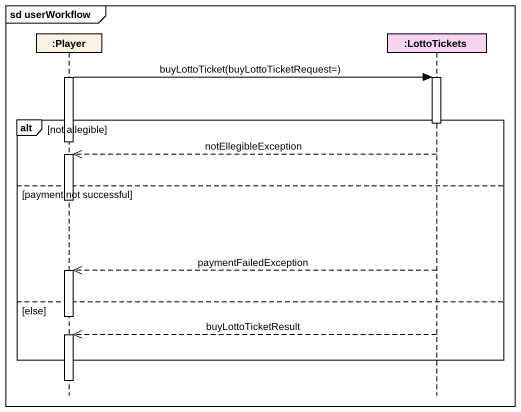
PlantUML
@startuml
mainframe sd userWorkflow
hide footbox
participant ":Player" as Player
participant ":LottoTickets" as LottoTickets #F6D4F2

activate Player
Player -> LottoTickets : buyLottoTicket(buyLottoTicketRequest=)
activate LottoTickets
alt not allegible
  deactivate LottoTickets
  deactivate Player
  LottoTickets -->> Player : notEllegibleException
  activate Player
else payment not successful
  deactivate Player
  LottoTickets -->> Player : paymentFailedException
  activate Player
else else
  deactivate Player
  LottoTickets -->> Player : buyLottoTicketResult
  activate Player
end
deactivate Player
@enduml
